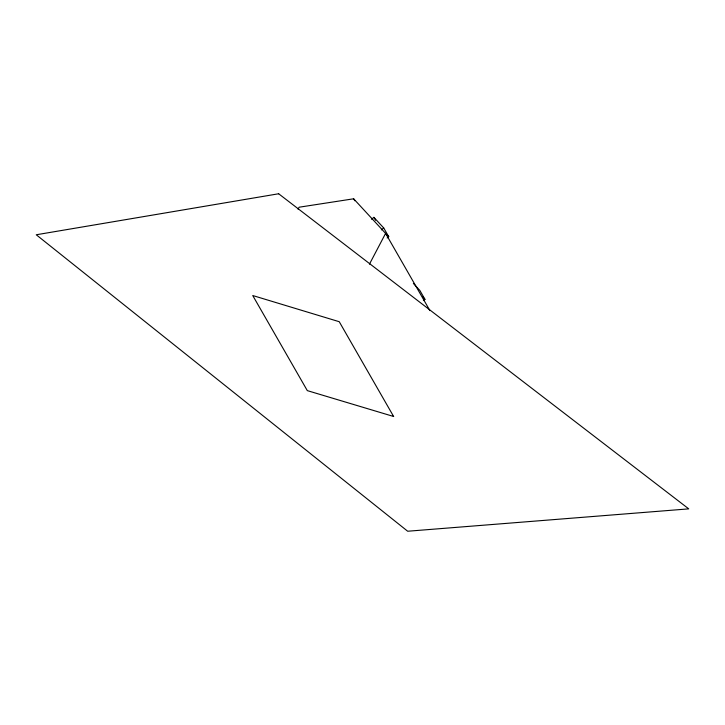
<?xml version="1.0" encoding="UTF-8"?>
<svg xmlns="http://www.w3.org/2000/svg" width="725" height="725" viewBox="0 0 725 725"><rect width="100%" height="100%" fill="white"/><g stroke="black" fill="none" stroke-linecap="round" stroke-linejoin="round"><path stroke-width="1.09" d="M298.057 209.199L299.099 207.214L353.646 198.795L385.6 233.396L429.898 310.59M369.451 264.163L385.6 233.396M371.526 219.249L373.901 217.355L383.724 227.976L388.727 236.703L387.15 237.963M381.35 229.87L383.724 227.976M423.4 300.585L424.95 299.343L419.829 290.417L413.359 283.43M386.461 234.248L388.727 236.703M422.793 297.014L424.95 299.343M373.901 217.355L375.568 220.264M353.646 198.795L354.77 200.752M278.654 193.765L36.25 234.773L407.686 531.235L688.75 508.868L278.654 193.765M393.63 416.485L307.309 390.621L252.735 295.528L339.237 321.71L393.63 416.485"/></g></svg>
